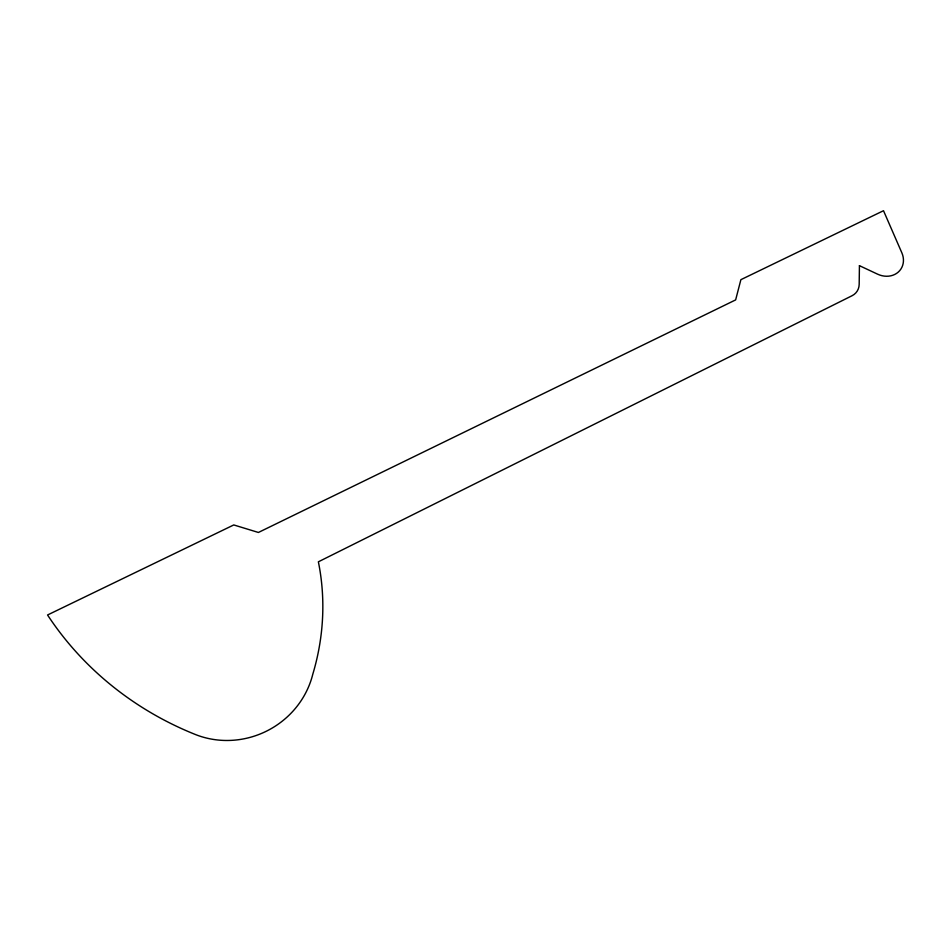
<?xml version="1.0" encoding="UTF-8"?>
<svg xmlns="http://www.w3.org/2000/svg" width="951" height="951" viewBox="0 0 951 951"><rect width="100%" height="100%" fill="white"/><g stroke="black" fill="none" stroke-linecap="round" stroke-linejoin="round"><path stroke-width="1.43" d="M859.431 265.662L859.181 284.313A16.238 14.253 34.7 0 1 852.06 295.725L318.371 561.815A257.662 237.881 -25.1 0 1 312.796 674.211A85.97 82.155 -26.7 0 1 196.168 734.814A320.772 302.406 1 0 1 47.55 614.988L233.768 524.94L258.41 532.465L735.646 299.898L740.888 279.677L883.503 210.706L901.857 252.835A20.114 17.463 35.1 0 1 898.243 272.117A20.114 17.463 35.1 0 1 877.63 274.185L859.431 265.662"/></g></svg>
